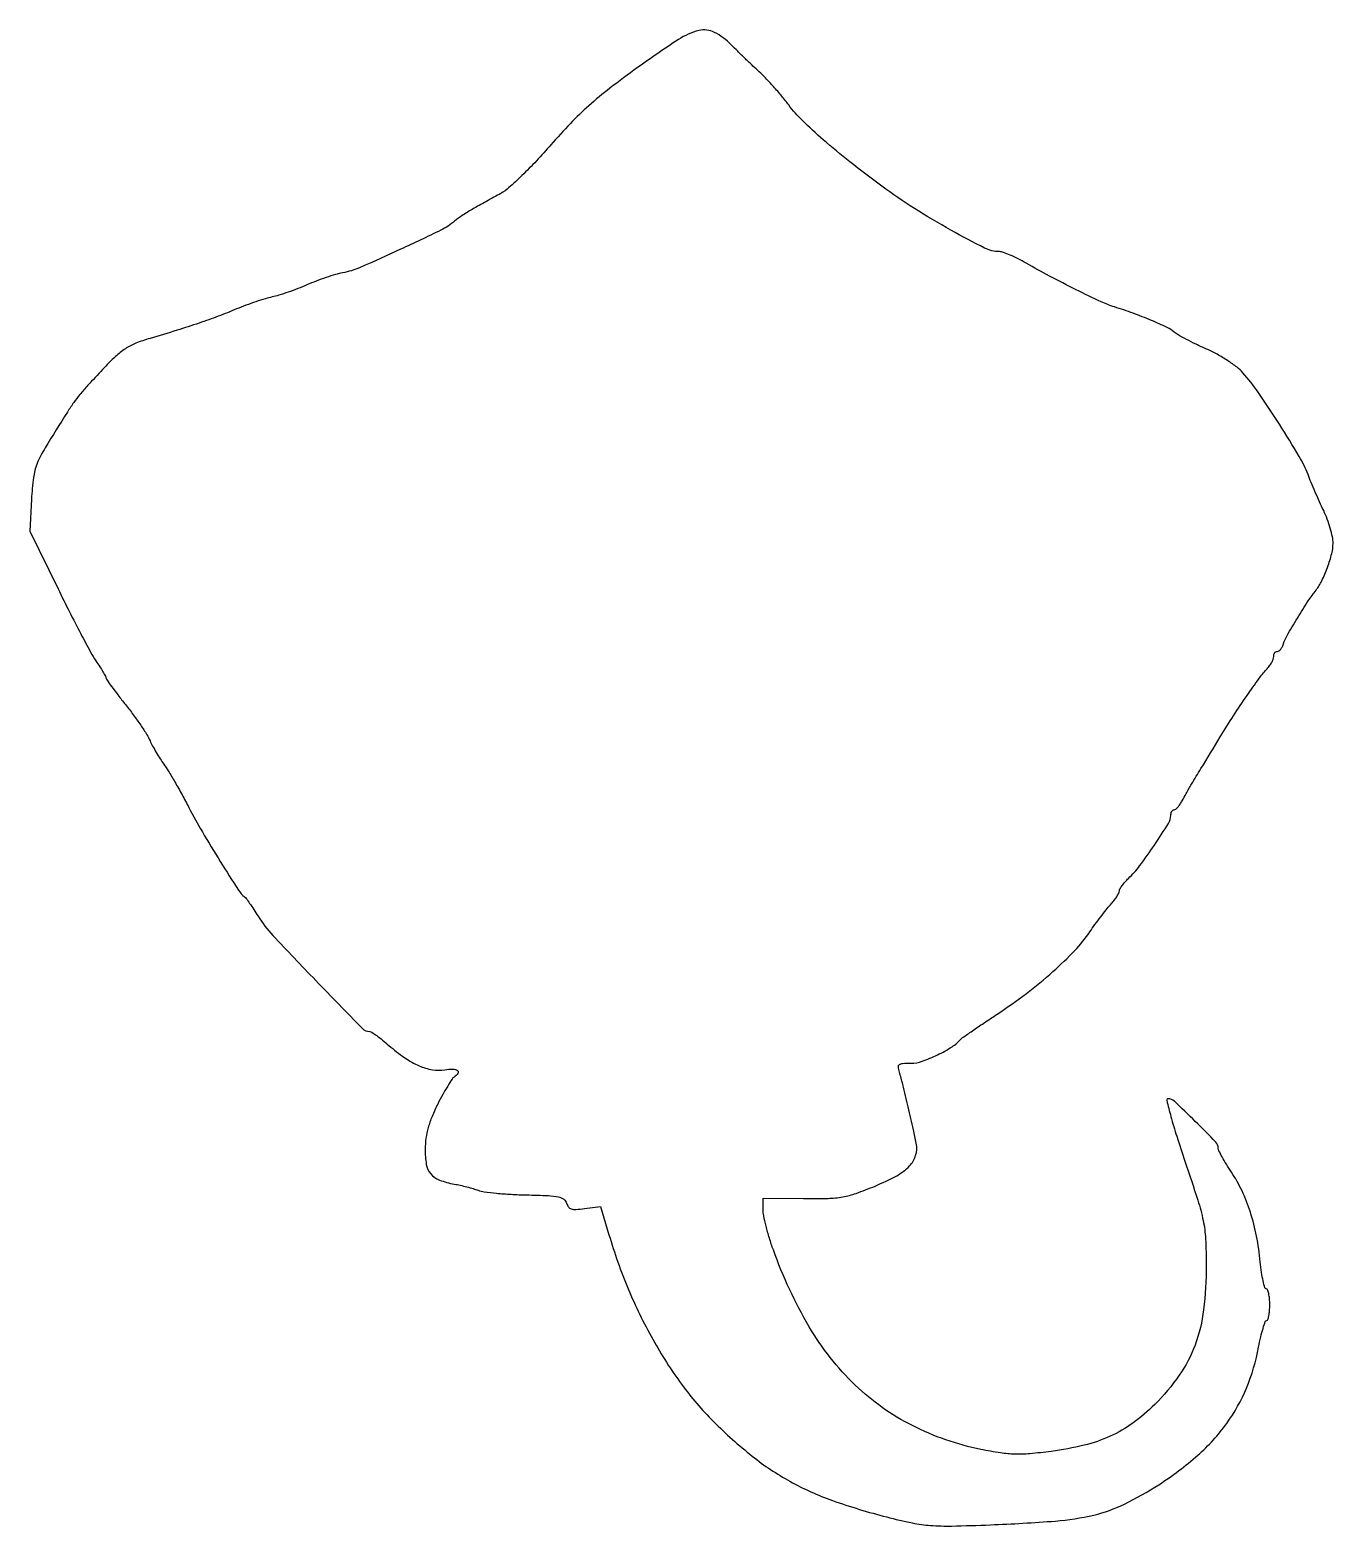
# Model space of a CAD drawing. Extents: x 0 to 329, y 0 to 378.
import ezdxf

# ---------------------------------------------------------------- set-up
doc = ezdxf.new("R2010")
doc.units = 0

msp = doc.modelspace()

# ---------------------------------------------------------------- linework, layer by layer
msp.add_lwpolyline([(153.287463, 368.450859, 0.008805), (146.311516, 363.250924, 0.017495), (141.008955, 358.846353, 0.019132), (136.340605, 354.352112, 0.01312), (131.382418, 348.920918, -0.010461), (127.766154, 344.917125, -0.011433), (124.088658, 341.187579, -0.010938), (120.806941, 338.144494, -0.054371), (118.759095, 336.691226, -0.000088), (117.03622, 335.731211, -0.000063), (115.106645, 334.656782, -0.000063), (113.266434, 333.632723, -0.000136), (111.845093, 332.842501, 0.01115), (110.579792, 332.102088, 0.008819), (109.244438, 331.247337, 0.008934), (108.032882, 330.409749, 0.021856), (107.180954, 329.739705, -0.064208), (103.614025, 327.392961, -0.005175), (93.443326, 322.563351, -0.005546), (83.21962, 317.974544, -0.056685), (78.788155, 316.615628, 0.02478), (76.996004, 316.188727, 0.010204), (74.613269, 315.441713, 0.010067), (72.084642, 314.53486, 0.012742), (69.788155, 313.59098, -0.011079), (67.507062, 312.644549, -0.009022), (65.02527, 311.729937, -0.009138), (62.708485, 310.970486, -0.023424), (61, 310.531231, 0.02188), (59.278468, 310.094281, 0.008266), (56.9125, 309.339395, 0.008169), (54.362253, 308.432337, 0.009866), (52, 307.494866, -0.009245), (47.400985, 305.663105, -0.008204), (42.551433, 303.925024, -0.007024), (36.981653, 302.118218, -0.00392), (30.153674, 300.067287, 0.023588), (26.54269, 298.825892, 0.050561), (23.931512, 297.468713, 0.044417), (21.445677, 295.50278, 0.014634), (18.153674, 292.199021, 0.002778), (14.46087, 288.225461, 0.013178), (12.420279, 285.884167, 0.019507), (10.902007, 283.893252, 0.012069), (9.268821, 281.445419, 0.00399), (3.654056, 272.414697, 0.039402), (1.631791, 268.428753, 0.065333), (0.694894, 264.910651, 0.020222), (0.204969, 259.441955), (-0.189466, 251.383911), (6.907813, 236.827751, 0.003551), (9.808194, 230.984921, 0.004117), (12.653893, 225.466403, 0.00368), (15.134787, 220.83411, 0.0243), (16.502546, 218.591387, -0.00662), (17.459367, 217.140454, -0.009464), (18.266373, 215.826626, -0.005891), (18.90573, 214.710262, -0.127772), (19, 214.347383, 0.156267), (19.1217, 213.967495, 0.002535), (20.449599, 212.127465, 0.006347), (22.043501, 209.999548, 0.004136), (23.934806, 207.58193, -0.009325), (25.917992, 204.991932, -0.009419), (27.796404, 202.338346, -0.009262), (29.344572, 199.968273, -0.037297), (30.150944, 198.440137, 0.01965), (30.799419, 197.098662, 0.010333), (31.703997, 195.482415, 0.010264), (32.700292, 193.862635, 0.015542), (33.638618, 192.5, -0.021778), (34.753411, 190.837088, -0.00555), (36.410805, 188.046406, -0.005646), (38.233531, 184.814655, -0.005694), (39.977584, 181.551596, 0.012832), (43.381241, 175.396483, 0.006786), (47.899878, 167.9323, 0.003442), (52.468991, 160.721887, 0.085976), (54.05147, 159, -0.071986), (54.425518, 158.615055, -0.004876), (55.312803, 157.36578, -0.006912), (56.339364, 155.845732, -0.005124), (57.433235, 154.138826, 0.048204), (61.170217, 149.283813, 0.004125), (72.002004, 137.900656, 0.001459), (83.79481, 125.781497, 0.1959), (85.640916, 124.980816, -0.141794), (86.156674, 124.818989, -0.009879), (87.419061, 123.9451, -0.013396), (88.89767, 122.816253, -0.009655), (90.487801, 121.481914, 0.027669), (94.47866, 118.370884, 0.049142), (98.116587, 116.342611, 0.060425), (101.478451, 115.34048, 0.082656), (104.63179, 115.327674, -0.039199), (106.683604, 115.497368, -0.169005), (107.824501, 115.105705, -0.399429), (107.930315, 114.382254, -0.100948), (106.977622, 113.48617, 0.109607), (106.432569, 112.955617, 0.008525), (105.339375, 111.225377, 0.011316), (104.105468, 109.089202, 0.0084), (102.836291, 106.677153, 0.018684), (101.387264, 103.519371, 0.029949), (100.418461, 100.718086, 0.033122), (99.856705, 98.041379, 0.031531), (99.641142, 95.269302, 0.04694), (99.945426, 91.437578, 0.131409), (101.069639, 89.014339, 0.130546), (103.25877, 87.466403, 0.046053), (107, 86.455875, -0.011934), (108.525483, 86.153569, -0.008528), (110.21738, 85.745701, -0.008617), (111.817401, 85.301423, -0.018201), (113.037889, 84.89089, 0.057275), (114.570265, 84.505394, 0.009002), (117.666357, 84.150827, 0.009901), (121.348034, 83.869669, 0.008498), (125.230532, 83.716539, -0.00513), (130.781983, 83.535028, -0.040405), (133.337778, 83.217227, -0.105121), (134.687398, 82.624291, -0.173864), (135.385461, 81.610661, 0.094974), (135.838279, 80.668882, 0.162676), (136.545283, 80.173998, 0.089133), (137.732311, 80.042433, 0.016482), (139.92935, 80.263698), (143.973063, 80.806074), (146.085631, 73.653037, 0.027087), (150.930285, 60.015355, 0.028677), (157.142731, 47.247143, 0.030076), (164.427006, 35.890337, 0.038845), (172.480398, 26.484572, 0.028061), (182.283341, 17.730368, 0.042303), (191.805301, 11.378567, 0.040465), (202.573697, 6.532991, 0.023063), (216.234807, 2.369385, 0.011502), (222.711763, 0.875279, 0.032067), (227.329493, 0.226426, 0.024357), (232.641593, 0.084119, 0.00448), (242.446151, 0.386995, 0.009225), (258.86663, 1.345228, 0.039335), (268.564603, 2.864226, 0.05463), (276.278562, 5.620305, 0.030342), (284.992477, 10.528515, 0.037184), (294.848676, 17.989674, 0.055241), (302.126462, 25.990244, 0.059145), (307.131542, 34.946448, 0.051529), (310.189278, 45.25, -0.010354), (310.73059, 47.837515, -0.0166), (311.310735, 50.017187, -0.010614), (311.874068, 51.748617, -0.318954), (312.228054, 52, 0.326215), (312.529321, 52.219964, 0.029716), (312.773241, 53.175, 0.029507), (312.94428, 54.466719, 0.018164), (313, 56, 0.020303), (312.93772, 57.533157, 0.03277), (312.746815, 58.825, 0.035292), (312.47328, 59.766367, 0.314124), (312.138095, 60, -0.335231), (311.769757, 60.278223, -0.013837), (311.335784, 61.982813, -0.019211), (310.931947, 64.162381, -0.011866), (310.617159, 66.75, 0.023767), (309.656668, 73.334445, 0.029592), (308.117626, 79.323274, 0.031746), (306.002702, 84.709177, 0.037321), (303.31622, 89.486652, -0.008947), (302.046033, 91.472826, -0.012091), (300.97414, 93.315341, -0.009167), (300.151888, 94.877982, -0.117042), (300, 95.517955, 0.195197), (299.366839, 97.078008, 0.005567), (294.193017, 102.284752, 0.005642), (288.909168, 107.36904, 0.19099), (287.317607, 108, 0.48705), (286.988076, 107.579179, 0.005376), (288.028568, 103.552879, 0.01085), (289.503081, 98.526388, 0.005469), (291.568953, 92.25, -0.004421), (294.834666, 82.397913, -0.027192), (296.192404, 77.228861, -0.037225), (296.783575, 72.638397, -0.012762), (296.972349, 65.931501, -0.031464), (296.293932, 54.6927, -0.058007), (294.128257, 45.807637, -0.063214), (290.141381, 38.172432, -0.045285), (283.945102, 30.785937, -0.038498), (278.42157, 26.082918, -0.050769), (272.7085, 22.759068, -0.046915), (266.092266, 20.480154, -0.026972), (257.794976, 18.935789, -0.010287), (252.410112, 18.343679, -0.029257), (248.638811, 18.228817, -0.030691), (244.980518, 18.556786, -0.012287), (240.02759, 19.434278, -0.067167), (222.723452, 25.439817, -0.074477), (208.296963, 35.670845, -0.068808), (196.66166, 50.422048, -0.046881), (187.610938, 69.809597, -0.011311), (186.611464, 72.821087, -0.011891), (185.766963, 75.825143, -0.0116), (185.161321, 78.446388, -0.051011), (185, 80.02351), (185, 82.927826), (195.25, 82.812866, 0.008897), (201.424243, 82.853479, 0.037129), (205.12256, 83.219299, 0.042157), (208.497814, 84.106653, 0.013776), (213.302378, 85.964075, 0.024699), (218.773049, 88.578673, 0.077017), (222.016506, 91.039018, 0.120457), (223.556748, 93.677743, 0.118303), (223.719887, 96.748116, 0.010345), (223.012693, 100.181807, 0.002398), (221.676371, 105.925242, 0.002292), (220.290672, 111.637568, 0.012074), (219.440278, 114.75, -0.047015), (219.185914, 116.025097, -0.261881), (219.453396, 116.641669, -0.149336), (220.26307, 116.939739, -0.014065), (222.404809, 117, 0.085131), (225.182152, 117.47633, 0.027344), (229.057177, 119.089059, 0.027624), (232.759364, 121.132247, 0.076844), (235, 123.069513, -0.064455), (235.419449, 123.45064, -0.001188), (237.882801, 125.159372, -0.002908), (240.775315, 127.130897, -0.001937), (244.111664, 129.3579, 0.016281), (251.537039, 134.628307, 0.018974), (258.222056, 140.120605, 0.020682), (263.738782, 145.438677, 0.041426), (267.541199, 150.144949, -0.007476), (268.838781, 151.99474, -0.005957), (270.29179, 153.952077, -0.006026), (271.681374, 155.73316, -0.015065), (272.75, 156.989782, 0.018173), (273.612676, 158.017089, 0.02184), (274.344137, 159.044942, 0.021179), (274.877321, 159.949809, 0.118809), (275.017277, 160.489782, -0.128099), (275.163327, 161.013606, -0.025182), (275.700788, 161.839205, -0.025206), (276.443713, 162.762002, -0.021054), (277.319865, 163.664958, 0.042438), (280.130839, 166.82115, 0.012581), (283.878034, 172.096463, 0.007773), (287.430149, 177.554782, 0.141272), (288, 179.531394, -0.055213), (288.062227, 180.093187, -0.074804), (288.246599, 180.568597, -0.094265), (288.519194, 180.887501, -0.170513), (288.839485, 181, 0.174352), (289.239034, 181.143693, 0.037644), (289.777046, 181.660937, 0.035027), (290.34154, 182.388584, 0.027276), (290.852332, 183.25, -0.010206), (291.861152, 185.091787, -0.004393), (293.277857, 187.508033, -0.002121), (295.619091, 191.384458, -0.000295), (300.508708, 199.392588, -0.006114), (303.8814, 204.760385, -0.006877), (307.257403, 209.835789, -0.006717), (310.252463, 214.083382, -0.030619), (312.173306, 216.416397, 0.030023), (312.87239, 217.263435, 0.030212), (313.463409, 218.186395, 0.031687), (313.876558, 219.05092, 0.095906), (314, 219.688561, -0.069394), (314.069902, 220.189793, -0.085464), (314.273955, 220.614765, -0.100016), (314.576972, 220.898908, -0.139366), (314.932612, 221, 0.171749), (315.336106, 221.142812, 0.05753), (315.780442, 221.596027, 0.049228), (316.194027, 222.2525, 0.039142), (316.509213, 223.029029, -0.054474), (317.371746, 224.980514, -0.005363), (319.997346, 229.403335, -0.007094), (322.747144, 233.783008, -0.024539), (324.702894, 236.5, 0.056655), (326.170727, 238.842352, 0.0246), (327.595187, 242.236051, 0.024465), (328.670862, 245.722143, 0.062675), (329, 248.337583, 0.050805), (328.837304, 249.934645, 0.019589), (328.302358, 252.099817, 0.019157), (327.534232, 254.420042, 0.022411), (326.625049, 256.553656, -0.005607), (325.600714, 258.749835, -0.003838), (324.484911, 261.26508, -0.003868), (323.446973, 263.705594, -0.007816), (322.674512, 265.646616, 0.043726), (320.461282, 270.222323, 0.007639), (315.423359, 278.380879, 0.008467), (310.066883, 286.461081, 0.029559), (306.226035, 291.395341, 0.049961), (304.732123, 292.788246, 0.018777), (302.389483, 294.436163, 0.018381), (299.686358, 296.051821, 0.021275), (296.998289, 297.381694, -0.008076), (294.391434, 298.586827, -0.00915), (291.932255, 299.82822, -0.008479), (289.883843, 300.954563, -0.048968), (288.877475, 301.669307, 0.069567), (287.084206, 302.835252, 0.01024), (283.116782, 304.593267, 0.011801), (278.462592, 306.414701, 0.011975), (273.750157, 308.005061, -0.034379), (270.41571, 309.299368, -0.005483), (264.108728, 312.345641, -0.006496), (257.335187, 315.819781, -0.009628), (251.5, 319.054398, 0.01372), (249.455574, 320.165913, 0.015831), (247.447354, 321.108596, 0.01501), (245.708399, 321.797523, 0.083701), (244.725036, 321.976641, -0.113677), (240.972132, 322.893216, -0.010491), (232.458841, 327.400319, -0.014277), (223.251203, 332.87518, -0.017552), (215, 338.521249, -0.00805), (206.940444, 344.664626, -0.012495), (200.210569, 350.246046, -0.014381), (194.931147, 355.126319, -0.037012), (191.5, 359.023305, 0.011245), (189.715991, 361.273208, 0.008496), (187.660658, 363.66495, 0.008601), (185.652235, 365.846564, 0.019643), (184.046922, 367.403892, -0.005948), (182.462756, 368.858652, -0.003178), (180.537963, 370.692081, -0.003163), (178.59647, 372.588961, -0.004931), (176.950532, 374.25, 0.082053), (172.736395, 377.362057, 0.18008), (168.813425, 377.8192, 0.085564), (163.620054, 375.555529, 0.010297)], format="xyb", close=True)

doc.saveas('drawing.dxf')
